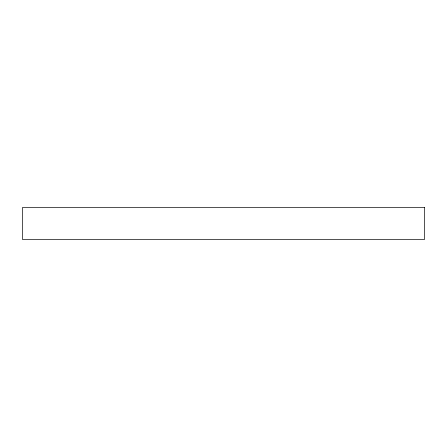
<?xml version="1.0" encoding="UTF-8"?>
<svg xmlns="http://www.w3.org/2000/svg" width="447" height="447" viewBox="0 0 447 447"><rect width="100%" height="100%" fill="white"/><g stroke="black" fill="none" stroke-linecap="round" stroke-linejoin="round"><path stroke-width="0.67" d="M424.65 207.643L22.35 207.643L22.35 239.357L424.65 239.357L424.65 207.643"/></g></svg>
